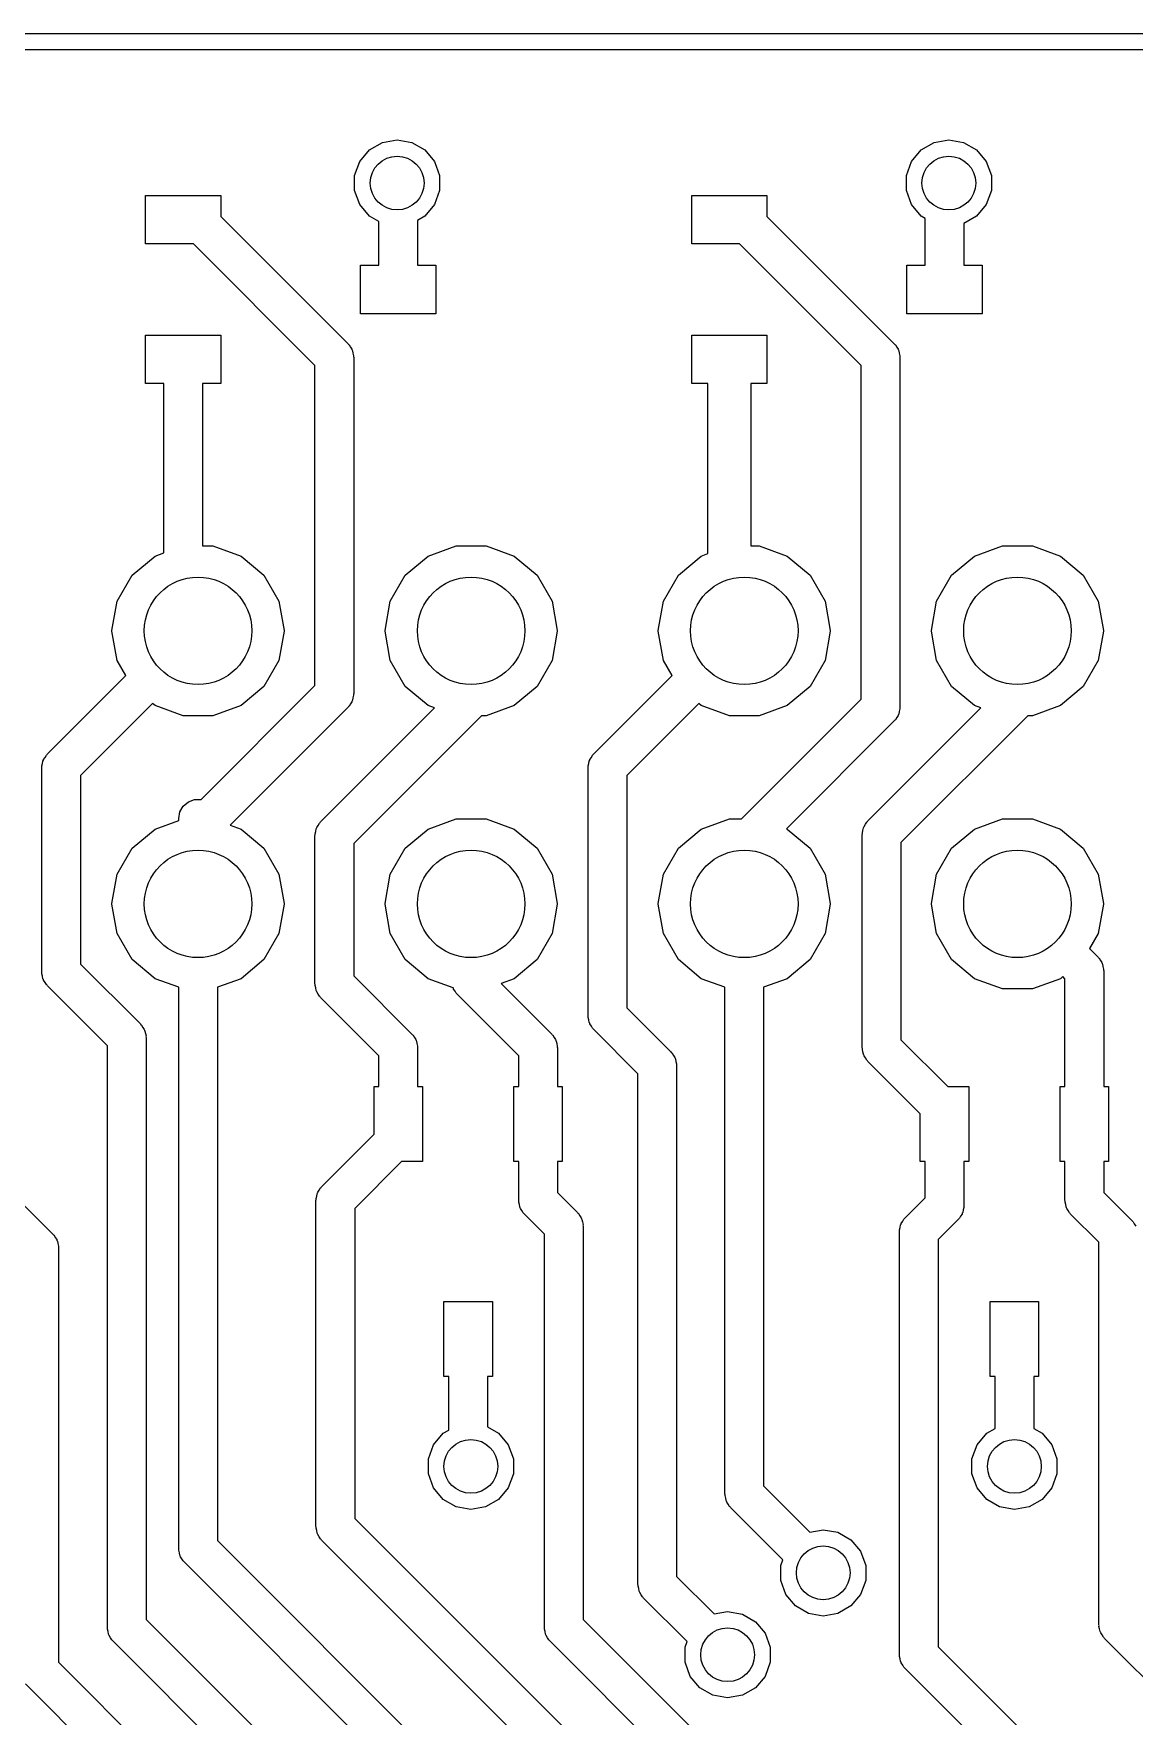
# Model space of a CAD drawing. Extents: x 25 to 125, y -125 to -25.
# Drawn here: x 65.56 to 75.79, y -40.58 to -24.93 of the extents above; entities that cross this region are included whole.
import ezdxf

# ---------------------------------------------------------------- set-up
doc = ezdxf.new("R2010")
doc.units = 0
doc.header["$MEASUREMENT"] = 0
doc.layers.add('BLACK', color=7, linetype='CONTINUOUS')

msp = doc.modelspace()

# ---------------------------------------------------------------- linework, layer by layer
at = {"layer": 'Black'}
for p, q in [((25, -24.925), (125, -24.925)), ((124.925, -25.075), (25.075, -25.075)), ((68.6775, -26.0068), (68.7983, -25.9371)), ((68.7983, -25.9371), (68.9356, -25.9129)), ((68.9356, -25.9129), (69.0729, -25.9371)), ((69.0729, -25.9371), (69.1937, -26.0068)), ((73.8083, -26.0068), (73.9291, -25.9371)), ((73.9291, -25.9371), (74.0664, -25.9129)), ((74.0664, -25.9129), (74.2037, -25.9371)), ((74.2037, -25.9371), (74.3245, -26.0068)), ((68.5402, -26.2447), (68.5879, -26.1136)), ((68.5879, -26.1136), (68.6775, -26.0068)), ((69.1937, -26.0068), (69.2833, -26.1136)), ((69.2833, -26.1136), (69.331, -26.2447)), ((73.671, -26.2447), (73.7187, -26.1136)), ((73.7187, -26.1136), (73.8083, -26.0068)), ((74.3245, -26.0068), (74.4141, -26.1136)), ((74.4141, -26.1136), (74.4618, -26.2447)), ((68.5402, -26.3841), (68.5402, -26.2447)), ((69.331, -26.2447), (69.331, -26.3841)), ((73.671, -26.3841), (73.671, -26.2447)), ((74.4618, -26.2447), (74.4618, -26.3841)), ((66.595, -26.88), (66.595, -26.43)), ((66.595, -26.43), (67.295, -26.43)), ((67.295, -26.43), (67.295, -26.6254)), ((68.5879, -26.5152), (68.5402, -26.3841)), ((69.331, -26.3841), (69.2833, -26.5152)), ((71.675, -26.88), (71.675, -26.43)), ((71.675, -26.43), (72.375, -26.43)), ((72.375, -26.43), (72.375, -26.6254)), ((73.7187, -26.5152), (73.671, -26.3841)), ((74.4618, -26.3841), (74.4141, -26.5152)), ((68.6775, -26.622), (68.5879, -26.5152)), ((69.2833, -26.5152), (69.1937, -26.622)), ((73.8083, -26.622), (73.7187, -26.5152)), ((74.4141, -26.5152), (74.3245, -26.622)), ((67.295, -26.6254), (68.4787, -27.8091)), ((68.765, -26.6725), (68.6775, -26.622)), ((68.765, -27.08), (68.765, -26.6725)), ((69.1937, -26.622), (69.125, -26.6617)), ((69.125, -26.6617), (69.125, -27.08)), ((72.375, -26.6254), (73.5587, -27.8091)), ((73.845, -26.6432), (73.8083, -26.622)), ((73.845, -27.08), (73.845, -26.6432)), ((74.3245, -26.622), (74.205, -26.691)), ((74.205, -26.691), (74.205, -27.08)), ((67.0404, -26.88), (66.595, -26.88)), ((68.1714, -28.011), (67.0404, -26.88)), ((72.1204, -26.88), (71.675, -26.88)), ((73.2514, -28.011), (72.1204, -26.88)), ((68.595, -27.53), (68.595, -27.08)), ((68.595, -27.08), (68.765, -27.08)), ((69.125, -27.08), (69.295, -27.08)), ((69.295, -27.08), (69.295, -27.53)), ((73.675, -27.53), (73.675, -27.08)), ((73.675, -27.08), (73.845, -27.08)), ((74.205, -27.08), (74.375, -27.08)), ((74.375, -27.08), (74.375, -27.53)), ((69.295, -27.53), (68.595, -27.53)), ((74.375, -27.53), (73.675, -27.53)), ((66.595, -28.18), (66.595, -27.73)), ((66.595, -27.73), (67.295, -27.73)), ((67.295, -27.73), (67.295, -28.18)), ((68.4787, -27.8091), (68.4832, -27.8156)), ((68.4832, -27.8156), (68.4893, -27.8207)), ((68.4893, -27.8207), (68.501, -27.8411)), ((68.501, -27.8411), (68.5145, -27.8603)), ((68.5145, -27.8603), (68.5166, -27.868)), ((71.675, -28.18), (71.675, -27.73)), ((71.675, -27.73), (72.375, -27.73)), ((72.375, -27.73), (72.375, -28.18)), ((73.5587, -27.8091), (73.5632, -27.8156)), ((73.5632, -27.8156), (73.5693, -27.8207)), ((73.5693, -27.8207), (73.581, -27.8411)), ((73.581, -27.8411), (73.5945, -27.8603)), ((73.5945, -27.8603), (73.5966, -27.868)), ((68.1714, -30.9896), (68.1714, -28.011)), ((68.5166, -27.868), (68.5205, -27.8748)), ((68.5205, -27.8748), (68.5246, -27.898)), ((68.5246, -27.898), (68.5307, -27.9207)), ((68.5307, -27.9207), (68.53, -27.9286)), ((68.53, -27.9286), (68.5314, -27.9364)), ((68.5314, -27.9364), (68.5314, -31.0642)), ((73.2514, -31.1166), (73.2514, -28.011)), ((73.5966, -27.868), (73.6005, -27.8748)), ((73.6005, -27.8748), (73.6046, -27.898)), ((73.6046, -27.898), (73.6107, -27.9207)), ((73.6107, -27.9207), (73.61, -27.9286)), ((73.61, -27.9286), (73.6114, -27.9364)), ((73.6114, -27.9364), (73.6114, -31.1912)), ((66.765, -28.18), (66.595, -28.18)), ((66.765, -29.7546), (66.765, -28.18)), ((67.295, -28.18), (67.125, -28.18)), ((67.125, -28.18), (67.125, -29.6891)), ((71.825, -28.18), (71.675, -28.18)), ((71.825, -29.7619), (71.825, -28.18)), ((72.375, -28.18), (72.225, -28.18)), ((72.225, -28.18), (72.225, -29.6891)), ((67.125, -29.6891), (67.2229, -29.6891)), ((67.2229, -29.6891), (67.484, -29.7841)), ((69.224, -29.7841), (69.4851, -29.6891)), ((69.4851, -29.6891), (69.7629, -29.6891)), ((69.7629, -29.6891), (70.024, -29.7841)), ((72.225, -29.6891), (72.3029, -29.6891)), ((72.3029, -29.6891), (72.564, -29.7841)), ((74.304, -29.7841), (74.5651, -29.6891)), ((74.5651, -29.6891), (74.8429, -29.6891)), ((74.8429, -29.6891), (75.104, -29.7841)), ((66.4712, -29.9627), (66.684, -29.7841)), ((66.684, -29.7841), (66.765, -29.7546)), ((67.484, -29.7841), (67.6968, -29.9627)), ((69.0112, -29.9627), (69.224, -29.7841)), ((70.024, -29.7841), (70.2368, -29.9627)), ((71.5512, -29.9627), (71.764, -29.7841)), ((71.764, -29.7841), (71.825, -29.7619)), ((72.564, -29.7841), (72.7768, -29.9627)), ((74.0912, -29.9627), (74.304, -29.7841)), ((75.104, -29.7841), (75.3168, -29.9627)), ((66.3322, -30.2033), (66.4712, -29.9627)), ((67.6968, -29.9627), (67.8358, -30.2033)), ((68.8722, -30.2033), (69.0112, -29.9627)), ((70.2368, -29.9627), (70.3758, -30.2033)), ((71.4122, -30.2033), (71.5512, -29.9627)), ((72.7768, -29.9627), (72.9158, -30.2033)), ((73.9522, -30.2033), (74.0912, -29.9627)), ((75.3168, -29.9627), (75.4558, -30.2033)), ((66.284, -30.4769), (66.3322, -30.2033)), ((67.8358, -30.2033), (67.884, -30.4769)), ((68.824, -30.4769), (68.8722, -30.2033)), ((70.3758, -30.2033), (70.424, -30.4769)), ((71.364, -30.4769), (71.4122, -30.2033)), ((72.9158, -30.2033), (72.964, -30.4769)), ((73.904, -30.4769), (73.9522, -30.2033)), ((75.4558, -30.2033), (75.504, -30.4769)), ((66.284, -30.4831), (66.284, -30.4769)), ((66.3322, -30.7567), (66.284, -30.4831)), ((67.884, -30.4831), (67.8358, -30.7567)), ((67.884, -30.4769), (67.884, -30.4831)), ((68.824, -30.4831), (68.824, -30.4769)), ((68.8722, -30.7567), (68.824, -30.4831)), ((70.424, -30.4831), (70.3758, -30.7567)), ((70.424, -30.4769), (70.424, -30.4831)), ((71.364, -30.4831), (71.364, -30.4769)), ((71.4122, -30.7567), (71.364, -30.4831)), ((72.964, -30.4831), (72.9158, -30.7567)), ((72.964, -30.4769), (72.964, -30.4831)), ((73.904, -30.4831), (73.904, -30.4769)), ((73.9522, -30.7567), (73.904, -30.4831)), ((75.504, -30.4831), (75.4558, -30.7567)), ((75.504, -30.4769), (75.504, -30.4831)), ((66.413, -30.8965), (66.3322, -30.7567)), ((67.8358, -30.7567), (67.6968, -30.9973)), ((69.0112, -30.9973), (68.8722, -30.7567)), ((70.3758, -30.7567), (70.2368, -30.9973)), ((71.493, -30.8965), (71.4122, -30.7567)), ((72.9158, -30.7567), (72.7768, -30.9973)), ((74.0912, -30.9973), (73.9522, -30.7567)), ((75.4558, -30.7567), (75.3168, -30.9973)), ((65.6841, -31.6253), (66.413, -30.8965)), ((67.1119, -32.0491), (68.1714, -30.9896)), ((70.7641, -31.6253), (71.493, -30.8965)), ((67.6968, -30.9973), (67.484, -31.1759)), ((68.5145, -31.1403), (68.501, -31.1595)), ((68.5166, -31.1326), (68.5145, -31.1403)), ((68.5205, -31.1258), (68.5166, -31.1326)), ((68.5246, -31.1026), (68.5205, -31.1258)), ((68.5307, -31.0799), (68.5246, -31.1026)), ((68.5314, -31.0642), (68.53, -31.072)), ((68.53, -31.072), (68.5307, -31.0799)), ((69.224, -31.1759), (69.0112, -30.9973)), ((70.2368, -30.9973), (70.024, -31.1759)), ((72.1389, -32.2291), (73.2514, -31.1166)), ((72.7768, -30.9973), (72.564, -31.1759)), ((74.304, -31.1759), (74.0912, -30.9973)), ((75.3168, -30.9973), (75.104, -31.1759)), ((66.6615, -31.157), (65.9914, -31.8272)), ((66.684, -31.1759), (66.6615, -31.157)), ((66.9451, -31.2709), (66.684, -31.1759)), ((67.2229, -31.2709), (66.9451, -31.2709)), ((67.484, -31.1759), (67.2229, -31.2709)), ((68.4787, -31.1915), (67.3828, -32.2873)), ((68.2241, -32.2577), (69.2841, -31.1977)), ((68.4832, -31.185), (68.4787, -31.1915)), ((68.4893, -31.1799), (68.4832, -31.185)), ((68.501, -31.1595), (68.4893, -31.1799)), ((69.7201, -31.2709), (68.5314, -32.4596)), ((69.2841, -31.1977), (69.224, -31.1759)), ((69.7629, -31.2709), (69.7201, -31.2709)), ((70.024, -31.1759), (69.7629, -31.2709)), ((71.7415, -31.157), (71.0714, -31.8272)), ((71.764, -31.1759), (71.7415, -31.157)), ((72.0251, -31.2709), (71.764, -31.1759)), ((72.3029, -31.2709), (72.0251, -31.2709)), ((72.564, -31.1759), (72.3029, -31.2709)), ((73.3137, -32.2481), (74.3641, -31.1977)), ((73.581, -31.2865), (73.5693, -31.3069)), ((73.5945, -31.2673), (73.581, -31.2865)), ((73.5966, -31.2596), (73.5945, -31.2673)), ((73.6005, -31.2528), (73.5966, -31.2596)), ((73.6046, -31.2296), (73.6005, -31.2528)), ((73.6107, -31.2069), (73.6046, -31.2296)), ((73.6114, -31.1912), (73.61, -31.199)), ((73.61, -31.199), (73.6107, -31.2069)), ((74.8001, -31.2709), (73.621, -32.45)), ((74.3641, -31.1977), (74.304, -31.1759)), ((74.8429, -31.2709), (74.8001, -31.2709)), ((75.104, -31.1759), (74.8429, -31.2709)), ((73.5587, -31.3185), (72.556, -32.3212)), ((73.5632, -31.312), (73.5587, -31.3185)), ((73.5693, -31.3069), (73.5632, -31.312)), ((65.6314, -31.7526), (65.6328, -31.7448)), ((65.6314, -33.655), (65.6314, -31.7526)), ((65.6321, -31.7369), (65.6382, -31.7142)), ((65.6328, -31.7448), (65.6321, -31.7369)), ((65.6382, -31.7142), (65.6423, -31.691)), ((65.6423, -31.691), (65.6462, -31.6842)), ((65.6462, -31.6842), (65.6483, -31.6765)), ((65.6483, -31.6765), (65.6618, -31.6573)), ((65.6618, -31.6573), (65.6735, -31.6369)), ((65.6735, -31.6369), (65.6796, -31.6318)), ((65.6796, -31.6318), (65.6841, -31.6253)), ((70.7114, -31.7526), (70.7128, -31.7448)), ((70.7114, -34.0614), (70.7114, -31.7526)), ((70.7121, -31.7369), (70.7182, -31.7142)), ((70.7128, -31.7448), (70.7121, -31.7369)), ((70.7182, -31.7142), (70.7223, -31.691)), ((70.7223, -31.691), (70.7262, -31.6842)), ((70.7262, -31.6842), (70.7283, -31.6765)), ((70.7283, -31.6765), (70.7418, -31.6573)), ((70.7418, -31.6573), (70.7535, -31.6369)), ((70.7535, -31.6369), (70.7596, -31.6318)), ((70.7596, -31.6318), (70.7641, -31.6253)), ((65.9914, -31.8272), (65.9914, -33.5804)), ((71.0714, -31.8272), (71.0714, -33.9868)), ((66.9461, -32.1107), (66.994, -32.0705)), ((66.994, -32.0705), (67.0527, -32.0491)), ((67.0527, -32.0491), (67.1119, -32.0491)), ((66.684, -32.3241), (66.904, -32.2441)), ((66.904, -32.2264), (66.9149, -32.1648)), ((66.904, -32.2441), (66.904, -32.2264)), ((66.9149, -32.1648), (66.9461, -32.1107)), ((69.224, -32.3241), (69.4851, -32.2291)), ((69.4851, -32.2291), (69.7629, -32.2291)), ((69.7629, -32.2291), (70.024, -32.3241)), ((71.764, -32.3241), (72.0251, -32.2291)), ((72.0251, -32.2291), (72.1389, -32.2291)), ((74.304, -32.3241), (74.5651, -32.2291)), ((74.5651, -32.2291), (74.8429, -32.2291)), ((74.8429, -32.2291), (75.104, -32.3241)), ((66.4712, -32.5027), (66.684, -32.3241)), ((67.3828, -32.2873), (67.484, -32.3241)), ((67.484, -32.3241), (67.6968, -32.5027)), ((68.1714, -32.385), (68.1728, -32.3772)), ((68.1714, -33.7634), (68.1714, -32.385)), ((68.1721, -32.3693), (68.1782, -32.3466)), ((68.1728, -32.3772), (68.1721, -32.3693)), ((68.1782, -32.3466), (68.1823, -32.3234)), ((68.1823, -32.3234), (68.1862, -32.3166)), ((68.1862, -32.3166), (68.1883, -32.3089)), ((68.1883, -32.3089), (68.2018, -32.2897)), ((68.2018, -32.2897), (68.2135, -32.2693)), ((68.2135, -32.2693), (68.2196, -32.2642)), ((68.2196, -32.2642), (68.2241, -32.2577)), ((69.0112, -32.5027), (69.224, -32.3241)), ((70.024, -32.3241), (70.2368, -32.5027)), ((71.5512, -32.5027), (71.764, -32.3241)), ((72.556, -32.3212), (72.564, -32.3241)), ((72.564, -32.3241), (72.7768, -32.5027)), ((73.261, -32.3754), (73.2624, -32.3676)), ((73.261, -34.358), (73.261, -32.3754)), ((73.2617, -32.3597), (73.2678, -32.337)), ((73.2624, -32.3676), (73.2617, -32.3597)), ((73.2678, -32.337), (73.2719, -32.3138)), ((73.2719, -32.3138), (73.2758, -32.307)), ((73.2758, -32.307), (73.2779, -32.2993)), ((73.2779, -32.2993), (73.2914, -32.2801)), ((73.2914, -32.2801), (73.3031, -32.2597)), ((73.3031, -32.2597), (73.3092, -32.2546)), ((73.3092, -32.2546), (73.3137, -32.2481)), ((74.0912, -32.5027), (74.304, -32.3241)), ((75.104, -32.3241), (75.3168, -32.5027)), ((66.3322, -32.7433), (66.4712, -32.5027)), ((67.6968, -32.5027), (67.8358, -32.7433)), ((68.5314, -32.4596), (68.5314, -33.6888)), ((68.8722, -32.7433), (69.0112, -32.5027)), ((70.2368, -32.5027), (70.3758, -32.7433)), ((71.4122, -32.7433), (71.5512, -32.5027)), ((72.7768, -32.5027), (72.9158, -32.7433)), ((73.621, -32.45), (73.621, -34.2834)), ((73.9522, -32.7433), (74.0912, -32.5027)), ((75.3168, -32.5027), (75.4558, -32.7433)), ((66.284, -33.0169), (66.3322, -32.7433)), ((67.8358, -32.7433), (67.884, -33.0169)), ((68.824, -33.0169), (68.8722, -32.7433)), ((70.3758, -32.7433), (70.424, -33.0169)), ((71.364, -33.0169), (71.4122, -32.7433)), ((72.9158, -32.7433), (72.964, -33.0169)), ((73.904, -33.0169), (73.9522, -32.7433)), ((75.4558, -32.7433), (75.504, -33.0169)), ((66.284, -33.0231), (66.284, -33.0169)), ((66.3322, -33.2967), (66.284, -33.0231)), ((67.884, -33.0231), (67.8358, -33.2967)), ((67.884, -33.0169), (67.884, -33.0231)), ((68.824, -33.0231), (68.824, -33.0169)), ((68.8722, -33.2967), (68.824, -33.0231)), ((70.424, -33.0231), (70.3758, -33.2967)), ((70.424, -33.0169), (70.424, -33.0231)), ((71.364, -33.0231), (71.364, -33.0169)), ((71.4122, -33.2967), (71.364, -33.0231)), ((72.964, -33.0231), (72.9158, -33.2967)), ((72.964, -33.0169), (72.964, -33.0231)), ((73.904, -33.0231), (73.904, -33.0169)), ((73.9522, -33.2967), (73.904, -33.0231)), ((75.504, -33.0231), (75.4558, -33.2967)), ((75.504, -33.0169), (75.504, -33.0231)), ((66.4712, -33.5373), (66.3322, -33.2967)), ((67.8358, -33.2967), (67.6968, -33.5373)), ((69.0112, -33.5373), (68.8722, -33.2967)), ((70.3758, -33.2967), (70.2368, -33.5373)), ((71.5512, -33.5373), (71.4122, -33.2967)), ((72.9158, -33.2967), (72.7768, -33.5373)), ((74.0912, -33.5373), (73.9522, -33.2967)), ((75.4558, -33.2967), (75.375, -33.4365)), ((75.375, -33.4365), (75.4533, -33.5147)), ((65.9914, -33.5804), (66.5483, -34.1373)), ((66.684, -33.7159), (66.4712, -33.5373)), ((67.6968, -33.5373), (67.484, -33.7159)), ((69.224, -33.7159), (69.0112, -33.5373)), ((70.2368, -33.5373), (70.024, -33.7159)), ((71.764, -33.7159), (71.5512, -33.5373)), ((72.7768, -33.5373), (72.564, -33.7159)), ((74.304, -33.7159), (74.0912, -33.5373)), ((75.4533, -33.5147), (75.4578, -33.5212)), ((75.4578, -33.5212), (75.4639, -33.5263)), ((75.4639, -33.5263), (75.4756, -33.5467)), ((75.4756, -33.5467), (75.4891, -33.5659)), ((75.4891, -33.5659), (75.4912, -33.5736)), ((75.4912, -33.5736), (75.4951, -33.5804)), ((75.4951, -33.5804), (75.4992, -33.6036)), ((75.4992, -33.6036), (75.5053, -33.6263)), ((75.5053, -33.6263), (75.5046, -33.6342)), ((75.5046, -33.6342), (75.506, -33.642)), ((75.506, -33.642), (75.506, -34.718)), ((65.6328, -33.6628), (65.6314, -33.655)), ((65.6321, -33.6707), (65.6328, -33.6628)), ((65.6382, -33.6934), (65.6321, -33.6707)), ((65.6423, -33.7166), (65.6382, -33.6934)), ((65.6462, -33.7234), (65.6423, -33.7166)), ((65.6483, -33.7311), (65.6462, -33.7234)), ((65.6618, -33.7503), (65.6483, -33.7311)), ((65.6735, -33.7707), (65.6618, -33.7503)), ((65.6796, -33.7758), (65.6735, -33.7707)), ((65.6841, -33.7823), (65.6796, -33.7758)), ((66.241, -34.3392), (65.6841, -33.7823)), ((66.904, -33.7959), (66.684, -33.7159)), ((66.904, -39.017), (66.904, -33.7959)), ((67.484, -33.7159), (67.264, -33.7959)), ((67.264, -33.7959), (67.264, -38.9424)), ((68.1728, -33.7712), (68.1714, -33.7634)), ((68.1721, -33.7791), (68.1728, -33.7712)), ((68.1782, -33.8018), (68.1721, -33.7791)), ((68.1823, -33.825), (68.1782, -33.8018)), ((68.5314, -33.6888), (69.0733, -34.2307)), ((69.4566, -33.8005), (69.224, -33.7159)), ((69.4588, -33.8044), (69.4566, -33.8005)), ((69.4609, -33.8121), (69.4588, -33.8044)), ((70.024, -33.7159), (69.9026, -33.7601)), ((69.9026, -33.7601), (70.3733, -34.2307)), ((71.984, -33.7959), (71.764, -33.7159)), ((71.984, -38.509), (71.984, -33.7959)), ((72.564, -33.7159), (72.344, -33.7959)), ((72.344, -33.7959), (72.344, -38.4344)), ((74.5651, -33.8109), (74.304, -33.7159)), ((75.104, -33.7159), (74.8429, -33.8109)), ((75.1265, -33.697), (75.104, -33.7159)), ((75.146, -33.7166), (75.1265, -33.697)), ((75.146, -34.718), (75.146, -33.7166)), ((68.1862, -33.8318), (68.1823, -33.825)), ((68.1883, -33.8395), (68.1862, -33.8318)), ((68.2018, -33.8587), (68.1883, -33.8395)), ((68.2135, -33.8791), (68.2018, -33.8587)), ((68.2196, -33.8842), (68.2135, -33.8791)), ((68.2241, -33.8907), (68.2196, -33.8842)), ((68.766, -34.4326), (68.2241, -33.8907)), ((69.4744, -33.8313), (69.4609, -33.8121)), ((69.4861, -33.8517), (69.4744, -33.8313)), ((69.4922, -33.8568), (69.4861, -33.8517)), ((69.4967, -33.8633), (69.4922, -33.8568)), ((70.066, -34.4326), (69.4967, -33.8633)), ((74.8429, -33.8109), (74.5651, -33.8109)), ((70.7128, -34.0692), (70.7114, -34.0614)), ((70.7121, -34.0771), (70.7128, -34.0692)), ((70.7182, -34.0998), (70.7121, -34.0771)), ((70.7223, -34.123), (70.7182, -34.0998)), ((70.7262, -34.1298), (70.7223, -34.123)), ((71.0714, -33.9868), (71.4823, -34.3977)), ((66.5483, -34.1373), (66.5528, -34.1438)), ((66.5528, -34.1438), (66.5589, -34.1489)), ((66.5589, -34.1489), (66.5706, -34.1693)), ((66.5706, -34.1693), (66.5841, -34.1885)), ((66.5841, -34.1885), (66.5862, -34.1962)), ((66.5862, -34.1962), (66.5901, -34.203)), ((66.5901, -34.203), (66.5942, -34.2262)), ((66.5942, -34.2262), (66.6003, -34.2489)), ((66.6003, -34.2489), (66.5996, -34.2568)), ((66.5996, -34.2568), (66.601, -34.2646)), ((66.601, -34.2646), (66.601, -39.6764)), ((69.0733, -34.2307), (69.0778, -34.2372)), ((69.0778, -34.2372), (69.0839, -34.2423)), ((69.0839, -34.2423), (69.0956, -34.2627)), ((69.0956, -34.2627), (69.1091, -34.2819)), ((70.3733, -34.2307), (70.3778, -34.2372)), ((70.3778, -34.2372), (70.3839, -34.2423)), ((70.3839, -34.2423), (70.3956, -34.2627)), ((70.3956, -34.2627), (70.4091, -34.2819)), ((70.7283, -34.1375), (70.7262, -34.1298)), ((70.7418, -34.1567), (70.7283, -34.1375)), ((70.7535, -34.1771), (70.7418, -34.1567)), ((70.7596, -34.1822), (70.7535, -34.1771)), ((70.7641, -34.1887), (70.7596, -34.1822)), ((71.175, -34.5996), (70.7641, -34.1887)), ((66.241, -39.751), (66.241, -34.3392)), ((68.766, -34.718), (68.766, -34.4326)), ((69.1091, -34.2819), (69.1112, -34.2896)), ((69.1112, -34.2896), (69.1151, -34.2964)), ((69.1151, -34.2964), (69.1192, -34.3196)), ((69.1192, -34.3196), (69.1253, -34.3423)), ((69.1253, -34.3423), (69.1246, -34.3502)), ((69.1246, -34.3502), (69.126, -34.358)), ((69.126, -34.358), (69.126, -34.718)), ((70.066, -34.718), (70.066, -34.4326)), ((70.4091, -34.2819), (70.4112, -34.2896)), ((70.4112, -34.2896), (70.4151, -34.2964)), ((70.4151, -34.2964), (70.4192, -34.3196)), ((70.4192, -34.3196), (70.4253, -34.3423)), ((70.4253, -34.3423), (70.4246, -34.3502)), ((70.4246, -34.3502), (70.426, -34.358)), ((70.426, -34.358), (70.426, -34.718)), ((71.4823, -34.3977), (71.4868, -34.4042)), ((71.4868, -34.4042), (71.4929, -34.4093)), ((71.4929, -34.4093), (71.5046, -34.4297)), ((71.5046, -34.4297), (71.5181, -34.4489)), ((73.2624, -34.3658), (73.261, -34.358)), ((73.2617, -34.3737), (73.2624, -34.3658)), ((73.2678, -34.3964), (73.2617, -34.3737)), ((73.2719, -34.4196), (73.2678, -34.3964)), ((73.2758, -34.4264), (73.2719, -34.4196)), ((73.2779, -34.4341), (73.2758, -34.4264)), ((73.2914, -34.4533), (73.2779, -34.4341)), ((73.621, -34.2834), (74.0556, -34.718)), ((71.5181, -34.4489), (71.5202, -34.4566)), ((71.5202, -34.4566), (71.5241, -34.4634)), ((71.5241, -34.4634), (71.5282, -34.4866)), ((71.5282, -34.4866), (71.5343, -34.5093)), ((71.5343, -34.5093), (71.5336, -34.5172)), ((71.5336, -34.5172), (71.535, -34.525)), ((71.535, -34.525), (71.535, -39.2764)), ((73.3031, -34.4737), (73.2914, -34.4533)), ((73.3092, -34.4788), (73.3031, -34.4737)), ((73.3137, -34.4853), (73.3092, -34.4788)), ((73.801, -34.9726), (73.3137, -34.4853)), ((68.721, -35.1634), (68.721, -34.718)), ((68.721, -34.718), (68.766, -34.718)), ((69.126, -34.718), (69.171, -34.718)), ((69.171, -34.718), (69.171, -35.418)), ((70.021, -35.418), (70.021, -34.718)), ((70.021, -34.718), (70.066, -34.718)), ((70.426, -34.718), (70.471, -34.718)), ((70.471, -34.718), (70.471, -35.418)), ((71.175, -39.351), (71.175, -34.5996)), ((74.0556, -34.718), (74.251, -34.718)), ((74.251, -34.718), (74.251, -35.418)), ((75.101, -35.418), (75.101, -34.718)), ((75.101, -34.718), (75.146, -34.718)), ((75.506, -34.718), (75.551, -34.718)), ((75.551, -34.718), (75.551, -35.418)), ((73.801, -35.418), (73.801, -34.9726)), ((68.2337, -35.6507), (68.721, -35.1634)), ((68.9756, -35.418), (68.541, -35.8526)), ((69.171, -35.418), (68.9756, -35.418)), ((70.066, -35.418), (70.021, -35.418)), ((70.066, -35.778), (70.066, -35.418)), ((70.471, -35.418), (70.426, -35.418)), ((70.426, -35.418), (70.426, -35.7034)), ((73.846, -35.418), (73.801, -35.418)), ((73.846, -35.7544), (73.846, -35.418)), ((74.251, -35.418), (74.206, -35.418)), ((74.206, -35.418), (74.206, -35.829)), ((75.146, -35.418), (75.101, -35.418)), ((75.146, -35.778), (75.146, -35.418)), ((75.551, -35.418), (75.506, -35.418)), ((75.506, -35.418), (75.506, -35.7034)), ((68.1979, -35.7019), (68.2114, -35.6827)), ((68.2114, -35.6827), (68.2231, -35.6623)), ((68.2231, -35.6623), (68.2292, -35.6572)), ((68.2292, -35.6572), (68.2337, -35.6507)), ((65.346, -35.7034), (65.7343, -36.0917)), ((68.181, -35.778), (68.1824, -35.7702)), ((68.181, -38.8114), (68.181, -35.778)), ((68.1817, -35.7623), (68.1878, -35.7396)), ((68.1824, -35.7702), (68.1817, -35.7623)), ((68.1878, -35.7396), (68.1919, -35.7164)), ((68.1919, -35.7164), (68.1958, -35.7096)), ((68.1958, -35.7096), (68.1979, -35.7019)), ((70.0674, -35.7858), (70.066, -35.778)), ((70.0667, -35.7937), (70.0674, -35.7858)), ((70.0728, -35.8164), (70.0667, -35.7937)), ((70.0769, -35.8396), (70.0728, -35.8164)), ((70.0808, -35.8464), (70.0769, -35.8396)), ((70.426, -35.7034), (70.6123, -35.8897)), ((73.6597, -35.9407), (73.846, -35.7544)), ((74.2053, -35.8447), (74.1992, -35.8674)), ((74.206, -35.829), (74.2046, -35.8368)), ((74.2046, -35.8368), (74.2053, -35.8447)), ((75.1474, -35.7858), (75.146, -35.778)), ((75.1467, -35.7937), (75.1474, -35.7858)), ((75.1528, -35.8164), (75.1467, -35.7937)), ((75.1569, -35.8396), (75.1528, -35.8164)), ((75.1608, -35.8464), (75.1569, -35.8396)), ((75.506, -35.7034), (75.7685, -35.9659)), ((68.541, -35.8526), (68.541, -38.7368)), ((70.0829, -35.8541), (70.0808, -35.8464)), ((70.0964, -35.8733), (70.0829, -35.8541)), ((70.1081, -35.8937), (70.0964, -35.8733)), ((70.1142, -35.8988), (70.1081, -35.8937)), ((70.1187, -35.9053), (70.1142, -35.8988)), ((70.305, -36.0916), (70.1187, -35.9053)), ((70.6123, -35.8897), (70.6168, -35.8962)), ((70.6168, -35.8962), (70.6229, -35.9013)), ((70.6229, -35.9013), (70.6346, -35.9217)), ((70.6346, -35.9217), (70.6481, -35.9409)), ((70.6481, -35.9409), (70.6502, -35.9486)), ((70.6502, -35.9486), (70.6541, -35.9554)), ((70.6541, -35.9554), (70.6582, -35.9786)), ((70.6582, -35.9786), (70.6643, -36.0013)), ((70.6643, -36.0013), (70.6636, -36.0092)), ((73.6179, -36.0064), (73.6218, -35.9996)), ((73.6218, -35.9996), (73.6239, -35.9919)), ((73.6239, -35.9919), (73.6374, -35.9727)), ((73.6374, -35.9727), (73.6491, -35.9523)), ((73.6491, -35.9523), (73.6552, -35.9472)), ((73.6552, -35.9472), (73.6597, -35.9407)), ((74.1533, -35.9563), (73.967, -36.1426)), ((74.1578, -35.9498), (74.1533, -35.9563)), ((74.1639, -35.9447), (74.1578, -35.9498)), ((74.1756, -35.9243), (74.1639, -35.9447)), ((74.1891, -35.9051), (74.1756, -35.9243)), ((74.1912, -35.8974), (74.1891, -35.9051)), ((74.1951, -35.8906), (74.1912, -35.8974)), ((74.1992, -35.8674), (74.1951, -35.8906)), ((75.1629, -35.8541), (75.1608, -35.8464)), ((75.1764, -35.8733), (75.1629, -35.8541)), ((75.1881, -35.8937), (75.1764, -35.8733)), ((75.1942, -35.8988), (75.1881, -35.8937)), ((75.1987, -35.9053), (75.1942, -35.8988)), ((75.4612, -36.1678), (75.1987, -35.9053)), ((75.7685, -35.9659), (75.773, -35.9724)), ((75.773, -35.9724), (75.7791, -35.9775)), ((75.7791, -35.9775), (75.7908, -35.9979)), ((75.7908, -35.9979), (75.8043, -36.0171)), ((65.7343, -36.0917), (65.7388, -36.0982)), ((65.7388, -36.0982), (65.7449, -36.1033)), ((65.7449, -36.1033), (65.7566, -36.1237)), ((65.7566, -36.1237), (65.7701, -36.1429)), ((65.7701, -36.1429), (65.7722, -36.1506)), ((65.7722, -36.1506), (65.7761, -36.1574)), ((65.7761, -36.1574), (65.7802, -36.1806)), ((70.305, -39.751), (70.305, -36.0916)), ((70.6636, -36.0092), (70.665, -36.017)), ((70.665, -36.017), (70.665, -39.6764)), ((73.607, -36.068), (73.6084, -36.0602)), ((73.607, -40.005), (73.607, -36.068)), ((73.6077, -36.0523), (73.6138, -36.0296)), ((73.6084, -36.0602), (73.6077, -36.0523)), ((73.6138, -36.0296), (73.6179, -36.0064)), ((73.967, -36.1426), (73.967, -39.9304)), ((65.7802, -36.1806), (65.7863, -36.2033)), ((65.7863, -36.2033), (65.7856, -36.2112)), ((65.7856, -36.2112), (65.787, -36.219)), ((65.787, -36.219), (65.787, -40.0747)), ((75.4612, -39.7256), (75.4612, -36.1678)), ((69.371, -37.418), (69.371, -36.718)), ((69.371, -36.718), (69.821, -36.718)), ((69.821, -36.718), (69.821, -37.418)), ((74.451, -37.418), (74.451, -36.718)), ((74.451, -36.718), (74.901, -36.718)), ((74.901, -36.718), (74.901, -37.418)), ((69.416, -37.418), (69.371, -37.418)), ((69.416, -37.9144), (69.416, -37.418)), ((69.821, -37.418), (69.776, -37.418)), ((69.776, -37.418), (69.776, -37.8851)), ((74.496, -37.418), (74.451, -37.418)), ((74.496, -37.8997), (74.496, -37.418)), ((74.901, -37.418), (74.856, -37.418)), ((74.856, -37.418), (74.856, -37.8997)), ((69.2737, -38.0516), (69.3633, -37.9448)), ((69.3633, -37.9448), (69.416, -37.9144)), ((69.776, -37.8851), (69.8795, -37.9448)), ((69.8795, -37.9448), (69.9691, -38.0516)), ((74.3283, -38.0516), (74.4179, -37.9448)), ((74.4179, -37.9448), (74.496, -37.8997)), ((74.856, -37.8997), (74.9341, -37.9448)), ((74.9341, -37.9448), (75.0237, -38.0516)), ((69.226, -38.1827), (69.2737, -38.0516)), ((69.226, -38.3221), (69.226, -38.1827)), ((69.9691, -38.0516), (70.0168, -38.1827)), ((70.0168, -38.1827), (70.0168, -38.3221)), ((74.2806, -38.1827), (74.3283, -38.0516)), ((74.2806, -38.3221), (74.2806, -38.1827)), ((75.0237, -38.0516), (75.0714, -38.1827)), ((75.0714, -38.1827), (75.0714, -38.3221)), ((69.2737, -38.4532), (69.226, -38.3221)), ((70.0168, -38.3221), (69.9691, -38.4532)), ((74.3283, -38.4532), (74.2806, -38.3221)), ((75.0714, -38.3221), (75.0237, -38.4532)), ((69.3633, -38.56), (69.2737, -38.4532)), ((69.9691, -38.4532), (69.8795, -38.56)), ((72.344, -38.4344), (72.7731, -38.8635)), ((74.4179, -38.56), (74.3283, -38.4532)), ((75.0237, -38.4532), (74.9341, -38.56)), ((69.4841, -38.6297), (69.3633, -38.56)), ((69.6214, -38.6539), (69.4841, -38.6297)), ((69.7587, -38.6297), (69.6214, -38.6539)), ((69.8795, -38.56), (69.7587, -38.6297)), ((71.9854, -38.5168), (71.984, -38.509)), ((71.9847, -38.5247), (71.9854, -38.5168)), ((71.9908, -38.5474), (71.9847, -38.5247)), ((71.9949, -38.5706), (71.9908, -38.5474)), ((71.9988, -38.5774), (71.9949, -38.5706)), ((72.0009, -38.5851), (71.9988, -38.5774)), ((72.0144, -38.6043), (72.0009, -38.5851)), ((72.0261, -38.6247), (72.0144, -38.6043)), ((72.0322, -38.6298), (72.0261, -38.6247)), ((72.0367, -38.6363), (72.0322, -38.6298)), ((72.5216, -39.1211), (72.0367, -38.6363)), ((74.5387, -38.6297), (74.4179, -38.56)), ((74.676, -38.6539), (74.5387, -38.6297)), ((74.8133, -38.6297), (74.676, -38.6539)), ((74.9341, -38.56), (74.8133, -38.6297)), ((68.1824, -38.8192), (68.181, -38.8114)), ((68.1817, -38.8271), (68.1824, -38.8192)), ((68.541, -38.7368), (73.8192, -44.015)), ((67.264, -38.9424), (69.9773, -41.6557)), ((68.1878, -38.8498), (68.1817, -38.8271)), ((68.1919, -38.8729), (68.1878, -38.8498)), ((68.1958, -38.8798), (68.1919, -38.8729)), ((68.1979, -38.8875), (68.1958, -38.8798)), ((68.2114, -38.9067), (68.1979, -38.8875)), ((68.2231, -38.9271), (68.2114, -38.9067)), ((68.2292, -38.9322), (68.2231, -38.9271)), ((68.2337, -38.9387), (68.2292, -38.9322)), ((73.6173, -44.3223), (68.2337, -38.9387)), ((72.7731, -38.8635), (72.898, -38.8415)), ((72.898, -38.8415), (73.0353, -38.8657)), ((73.0353, -38.8657), (73.1561, -38.9354)), ((73.1561, -38.9354), (73.2457, -39.0422)), ((66.9054, -39.0248), (66.904, -39.017)), ((66.9047, -39.0327), (66.9054, -39.0248)), ((66.9108, -39.0554), (66.9047, -39.0327)), ((66.9149, -39.0786), (66.9108, -39.0554)), ((66.9188, -39.0854), (66.9149, -39.0786)), ((66.9209, -39.0931), (66.9188, -39.0854)), ((66.9344, -39.1123), (66.9209, -39.0931)), ((66.9461, -39.1327), (66.9344, -39.1123)), ((72.5026, -39.1733), (72.5216, -39.1211)), ((73.2457, -39.0422), (73.2934, -39.1733)), ((66.9522, -39.1378), (66.9461, -39.1327)), ((66.9567, -39.1443), (66.9522, -39.1378)), ((69.67, -41.8576), (66.9567, -39.1443)), ((71.535, -39.2764), (71.8841, -39.6255)), ((72.5026, -39.3127), (72.5026, -39.1733)), ((73.2934, -39.1733), (73.2934, -39.3127)), ((71.1764, -39.3588), (71.175, -39.351)), ((71.1757, -39.3667), (71.1764, -39.3588)), ((71.1818, -39.3894), (71.1757, -39.3667)), ((71.1859, -39.4126), (71.1818, -39.3894)), ((71.1898, -39.4194), (71.1859, -39.4126)), ((71.1919, -39.4271), (71.1898, -39.4194)), ((71.2054, -39.4463), (71.1919, -39.4271)), ((72.5503, -39.4438), (72.5026, -39.3127)), ((72.6399, -39.5506), (72.5503, -39.4438)), ((73.2457, -39.4438), (73.1561, -39.5506)), ((73.2934, -39.3127), (73.2457, -39.4438)), ((71.2171, -39.4667), (71.2054, -39.4463)), ((71.2232, -39.4718), (71.2171, -39.4667)), ((71.2277, -39.4783), (71.2232, -39.4718)), ((71.6326, -39.8831), (71.2277, -39.4783)), ((72.7607, -39.6203), (72.6399, -39.5506)), ((73.1561, -39.5506), (73.0353, -39.6203)), ((66.2424, -39.7588), (66.241, -39.751)), ((66.601, -39.6764), (68.7073, -41.7827)), ((70.3064, -39.7588), (70.305, -39.751)), ((70.665, -39.6764), (73.0996, -42.111)), ((71.8841, -39.6255), (72.009, -39.6035)), ((72.009, -39.6035), (72.1463, -39.6277)), ((72.1463, -39.6277), (72.2671, -39.6974)), ((72.2671, -39.6974), (72.3567, -39.8042)), ((72.898, -39.6445), (72.7607, -39.6203)), ((73.0353, -39.6203), (72.898, -39.6445)), ((75.4626, -39.7334), (75.4612, -39.7256)), ((75.4619, -39.7413), (75.4626, -39.7334)), ((75.468, -39.764), (75.4619, -39.7413)), ((66.2417, -39.7667), (66.2424, -39.7588)), ((66.2478, -39.7894), (66.2417, -39.7667)), ((66.2519, -39.8126), (66.2478, -39.7894)), ((66.2558, -39.8194), (66.2519, -39.8126)), ((66.2579, -39.8271), (66.2558, -39.8194)), ((66.2714, -39.8463), (66.2579, -39.8271)), ((66.2831, -39.8667), (66.2714, -39.8463)), ((66.2892, -39.8718), (66.2831, -39.8667)), ((66.2937, -39.8783), (66.2892, -39.8718)), ((68.4, -41.9846), (66.2937, -39.8783)), ((70.3057, -39.7667), (70.3064, -39.7588)), ((70.3118, -39.7894), (70.3057, -39.7667)), ((70.3159, -39.8126), (70.3118, -39.7894)), ((70.3198, -39.8194), (70.3159, -39.8126)), ((70.3219, -39.8271), (70.3198, -39.8194)), ((70.3354, -39.8463), (70.3219, -39.8271)), ((70.3471, -39.8667), (70.3354, -39.8463)), ((70.3532, -39.8718), (70.3471, -39.8667)), ((70.3577, -39.8783), (70.3532, -39.8718)), ((72.8977, -42.4183), (70.3577, -39.8783)), ((71.6136, -39.9353), (71.6326, -39.8831)), ((72.3567, -39.8042), (72.4044, -39.9353)), ((75.4721, -39.7872), (75.468, -39.764)), ((75.476, -39.794), (75.4721, -39.7872)), ((75.4781, -39.8017), (75.476, -39.794)), ((75.4916, -39.8209), (75.4781, -39.8017)), ((75.5033, -39.8413), (75.4916, -39.8209)), ((75.5094, -39.8464), (75.5033, -39.8413)), ((75.5139, -39.8529), (75.5094, -39.8464)), ((76.6315, -40.9705), (75.5139, -39.8529)), ((71.6136, -40.0747), (71.6136, -39.9353)), ((72.4044, -39.9353), (72.4044, -40.0747)), ((73.6084, -40.0128), (73.607, -40.005)), ((73.6077, -40.0207), (73.6084, -40.0128)), ((73.6138, -40.0434), (73.6077, -40.0207)), ((73.6179, -40.0666), (73.6138, -40.0434)), ((73.6218, -40.0734), (73.6179, -40.0666)), ((73.967, -39.9304), (75.3856, -41.349)), ((65.787, -40.0747), (67.4373, -41.725)), ((71.6613, -40.2058), (71.6136, -40.0747)), ((71.7509, -40.3126), (71.6613, -40.2058)), ((72.3567, -40.2058), (72.2671, -40.3126)), ((72.4044, -40.0747), (72.3567, -40.2058)), ((73.6239, -40.0811), (73.6218, -40.0734)), ((73.6374, -40.1003), (73.6239, -40.0811)), ((73.6491, -40.1207), (73.6374, -40.1003)), ((73.6552, -40.1258), (73.6491, -40.1207)), ((73.6597, -40.1323), (73.6552, -40.1258)), ((75.1837, -41.6563), (73.6597, -40.1323)), ((67.13, -41.9269), (65.4797, -40.2766)), ((71.8717, -40.3823), (71.7509, -40.3126)), ((72.009, -40.4065), (71.8717, -40.3823)), ((72.1463, -40.3823), (72.009, -40.4065)), ((72.2671, -40.3126), (72.1463, -40.3823))]:
    msp.add_line(p, q, dxfattribs=at)
for centre, radius in [((68.9356, -26.3144), 0.25), ((74.0664, -26.3144), 0.25), ((67.084, -30.48), 0.5), ((67.084, -30.48), 0.5), ((69.624, -30.48), 0.5), ((69.624, -30.48), 0.5), ((72.164, -30.48), 0.5), ((72.164, -30.48), 0.5), ((74.704, -30.48), 0.5), ((74.704, -30.48), 0.5), ((67.084, -33.02), 0.5), ((67.084, -33.02), 0.5), ((69.624, -33.02), 0.5), ((69.624, -33.02), 0.5), ((72.164, -33.02), 0.5), ((72.164, -33.02), 0.5), ((74.704, -33.02), 0.5), ((74.704, -33.02), 0.5), ((69.6214, -38.2524), 0.25), ((74.676, -38.2524), 0.25), ((72.898, -39.243), 0.25), ((72.009, -40.005), 0.25)]:
    msp.add_circle(centre, radius, dxfattribs=at)

doc.saveas('drawing.dxf')
